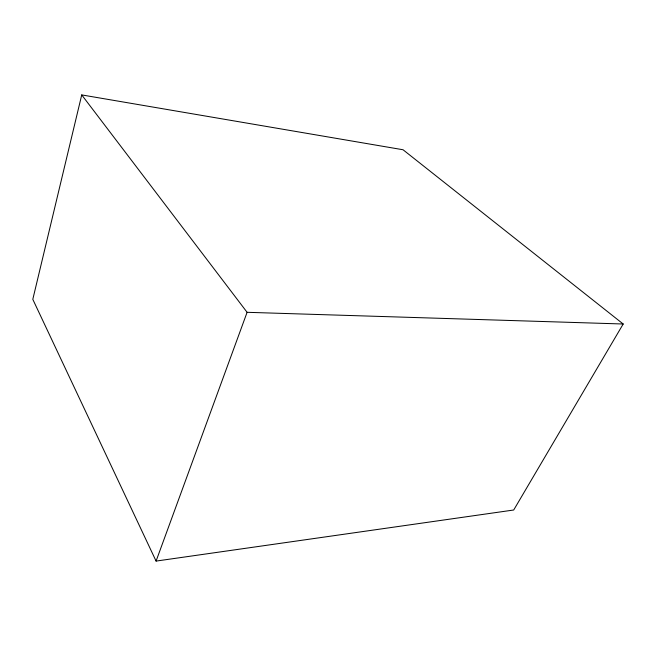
<?xml version="1.0" encoding="UTF-8"?>
<svg xmlns="http://www.w3.org/2000/svg" width="656" height="656" viewBox="0 0 656 656"><rect width="100%" height="100%" fill="white"/><g stroke="black" fill="none" stroke-linecap="round" stroke-linejoin="round"><path stroke-width="0.98" d="M81.729 94.915L32.8 299.333L156.079 561.085L513.705 510.007L623.2 324.007L403.03 149.748L81.729 94.915L247.099 312.305L623.2 324.007M156.079 561.085L247.099 312.305"/></g></svg>
